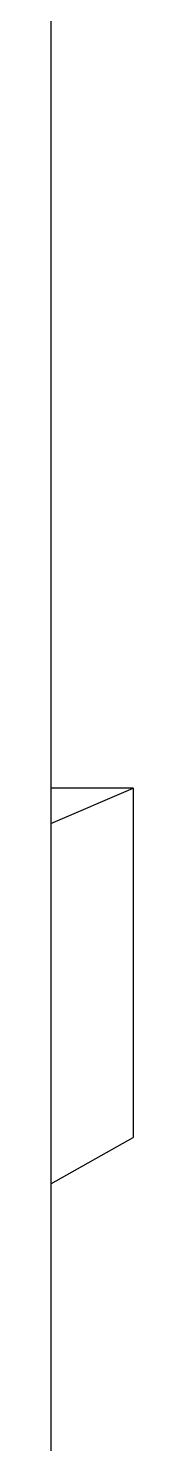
# Model space of a CAD drawing. Header units: millimetres. Extents: x -95754 to 177808, y 34455 to 150605.
# Drawn here: x 173024.4 to 173027.4, y 139540.4 to 139592.1 of the extents above; entities that cross this region are included whole.
import ezdxf

# ---------------------------------------------------------------- set-up
doc = ezdxf.new("R2010")
doc.units = ezdxf.units.MM
doc.header["$LTSCALE"] = 300
doc.layers.add('A-ETC-기계', color=253, linetype='Continuous')

# ---------------------------------------------------------------- blocks, each defined once
blk = doc.blocks.new('A$Cefb55bcc')
at = {"color": 8, "linetype": 'ByBlock', "ltscale": 3}
for p, q in [((469.206, -647.559), (469.206, -453.136)), ((469.206, -495.485), (466.207, -497.183)), ((466.207, -509.939), (466.207, -497.183)), ((469.206, -508.648), (466.207, -509.939)), ((466.207, -509.939), (469.206, -509.939))]:
    blk.add_line(p, q, dxfattribs=at)
blk = doc.blocks.new('G$C618AA28F')
at = {"color": 0}
blk.add_blockref('A$Cefb55bcc', (-1190.043, 550.644), dxfattribs=at)
blk = doc.blocks.new('4F_기계장비')
at = {"layer": 'A-ETC-기계', "rotation": 180}
blk.add_blockref('G$C618AA28F', (79750.001, -9000.001), dxfattribs=at)

msp = doc.modelspace()

# ---------------------------------------------------------------- block references
at = {"layer": 'A-ETC-기계'}
msp.add_blockref('4F_기계장비', (92553.571, 148605.018), dxfattribs=at)

doc.saveas('drawing.dxf')
